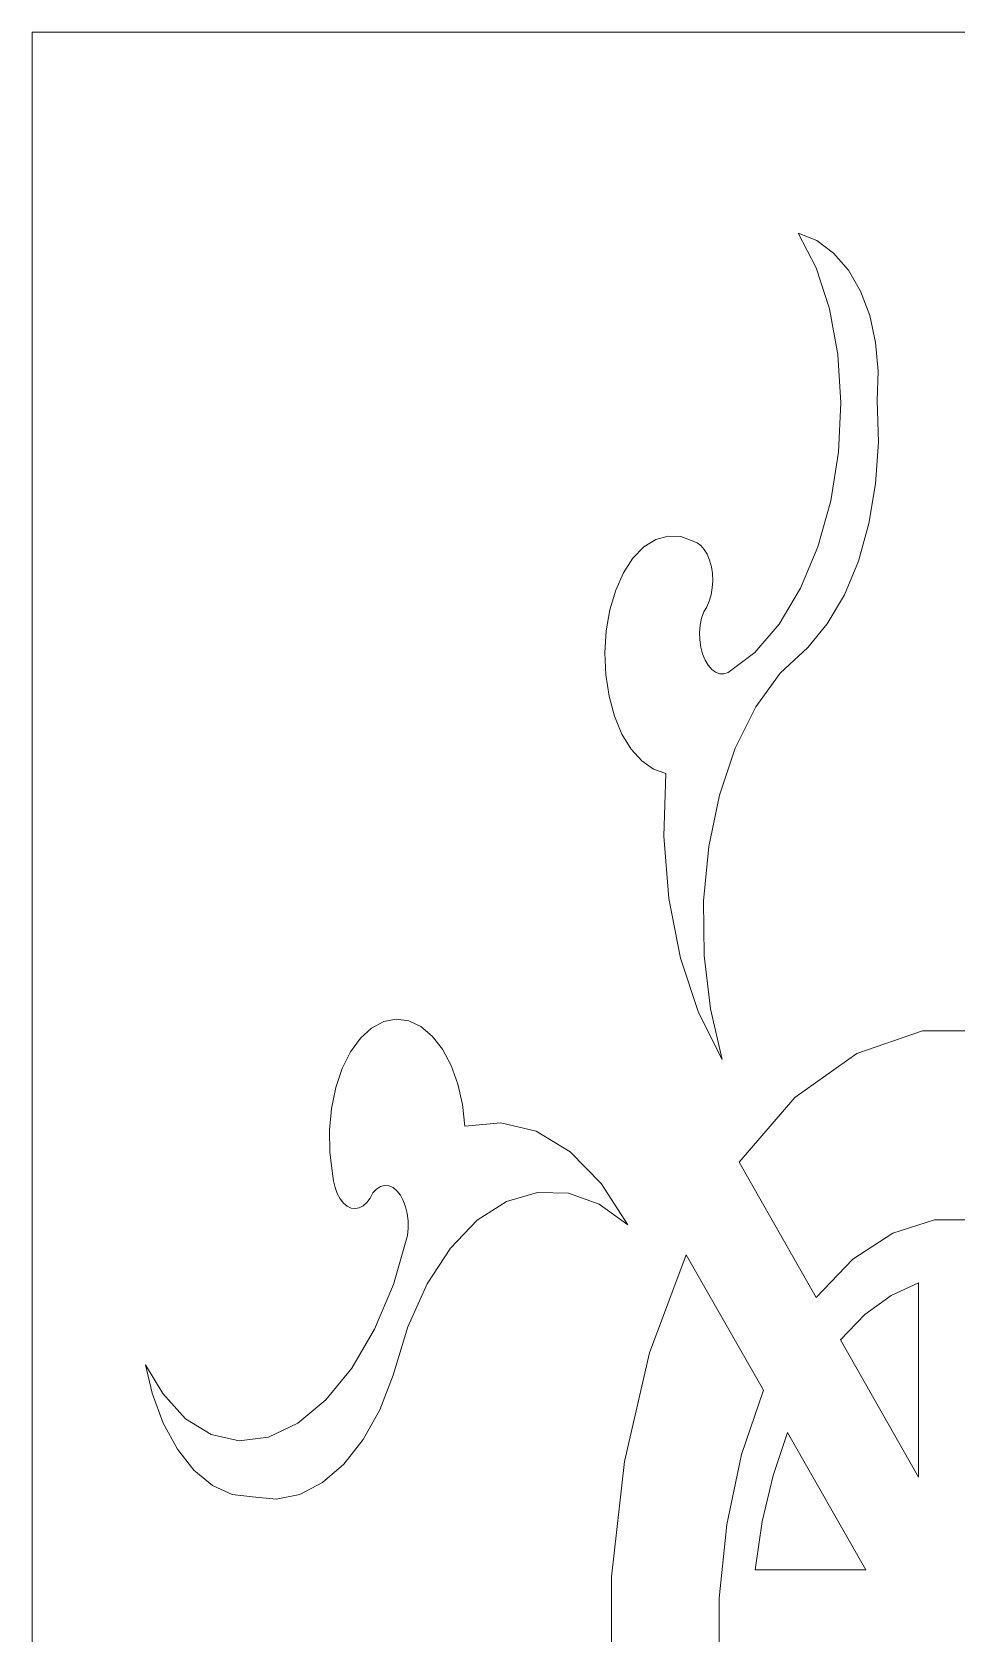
# Model space of a CAD drawing. Header units: centimetres. Extents: x -27 to -16.8, y -8.8 to 8.7.
# Drawn here: x -26.999 to -24.481, y -4.382 to -0.021 of the extents above; entities that cross this region are included whole.
import ezdxf

# ---------------------------------------------------------------- set-up
doc = ezdxf.new("R2010")
doc.units = ezdxf.units.CM
doc.header["$MEASUREMENT"] = 0
doc.layers.add('layer 1', color=7, linetype='Continuous')

msp = doc.modelspace()

# ---------------------------------------------------------------- linework, layer by layer
at = {"layer": 'layer 1', "color": 250, "lineweight": 20}
for points, knots in [([(-21.96271, -0.02098), (-21.96271, -0.02098), (-26.99913, -0.02098), (-26.99913, -0.02098), (-26.99913, -0.02098), (-26.99913, -0.02098), (-26.99912, -8.74231), (-26.99912, -8.74231), (-26.99912, -8.74231), (-26.99912, -8.74231), (-21.96271, -8.74231), (-21.96271, -8.74231), (-21.96271, -8.74231), (-21.96271, -8.74231), (-21.96271, -0.02098), (-21.96271, -0.02098)], [0, 0, 0, 0, 0.2, 0.2, 0.2, 0.2, 0.4, 0.4, 0.4, 0.4, 0.6, 0.6, 0.6, 0.6, 1, 1, 1, 1]), ([(-25.18477, -2.68974), (-25.18477, -2.68974), (-25.2338, -2.54175), (-25.2338, -2.54175), (-25.2338, -2.54175), (-25.2338, -2.54175), (-25.26562, -2.37992), (-25.26562, -2.37992), (-25.26562, -2.37992), (-25.26562, -2.37992), (-25.27893, -2.21029), (-25.27893, -2.21029), (-25.27893, -2.21029), (-25.27893, -2.21029), (-25.27335, -2.03894), (-25.27335, -2.03894), (-25.27335, -2.03894), (-25.27335, -2.03894), (-25.30708, -2.02769), (-25.30708, -2.02769), (-25.30708, -2.02769), (-25.30708, -2.02769), (-25.3389, -2.00519), (-25.3389, -2.00519), (-25.3389, -2.00519), (-25.3389, -2.00519), (-25.36789, -1.97317), (-25.36789, -1.97317), (-25.36789, -1.97317), (-25.36789, -1.97317), (-25.39298, -1.93206), (-25.39298, -1.93206), (-25.39298, -1.93206), (-25.39298, -1.93206), (-25.41325, -1.8836), (-25.41325, -1.8836), (-25.41325, -1.8836), (-25.41325, -1.8836), (-25.42817, -1.82907), (-25.42817, -1.82907), (-25.42817, -1.82907), (-25.42817, -1.82907), (-25.43704, -1.77109), (-25.43704, -1.77109), (-25.43704, -1.77109), (-25.43704, -1.77109), (-25.43964, -1.71094), (-25.43964, -1.71094), (-25.43964, -1.71094), (-25.43964, -1.71094), (-25.43589, -1.65123), (-25.43589, -1.65123), (-25.43589, -1.65123), (-25.43589, -1.65123), (-25.42595, -1.59368), (-25.42595, -1.59368), (-25.42595, -1.59368), (-25.42595, -1.59368), (-25.41004, -1.54046), (-25.41004, -1.54046), (-25.41004, -1.54046), (-25.41004, -1.54046), (-25.38885, -1.49286), (-25.38885, -1.49286), (-25.38885, -1.49286), (-25.38885, -1.49286), (-25.363, -1.45348), (-25.363, -1.45348), (-25.363, -1.45348), (-25.363, -1.45348), (-25.33339, -1.42276), (-25.33339, -1.42276), (-25.33339, -1.42276), (-25.33339, -1.42276), (-25.30119, -1.40242), (-25.30119, -1.40242), (-25.30119, -1.40242), (-25.30119, -1.40242), (-25.2673, -1.3929), (-25.2673, -1.3929), (-25.2673, -1.3929), (-25.2673, -1.3929), (-25.23304, -1.39463), (-25.23304, -1.39463), (-25.23304, -1.39463), (-25.23304, -1.39463), (-25.19945, -1.40718), (-25.19945, -1.40718), (-25.19945, -1.40718), (-25.19945, -1.40718), (-25.18859, -1.41107), (-25.18859, -1.41107), (-25.18859, -1.41107), (-25.18859, -1.41107), (-25.17827, -1.41843), (-25.17827, -1.41843), (-25.17827, -1.41843), (-25.17827, -1.41843), (-25.16886, -1.42925), (-25.16886, -1.42925), (-25.16886, -1.42925), (-25.16886, -1.42925), (-25.16083, -1.44266), (-25.16083, -1.44266), (-25.16083, -1.44266), (-25.16083, -1.44266), (-25.15425, -1.45867), (-25.15425, -1.45867), (-25.15425, -1.45867), (-25.15425, -1.45867), (-25.14943, -1.47641), (-25.14943, -1.47641), (-25.14943, -1.47641), (-25.14943, -1.47641), (-25.1466, -1.49502), (-25.1466, -1.49502), (-25.1466, -1.49502), (-25.1466, -1.49502), (-25.14576, -1.51449), (-25.14576, -1.51449), (-25.14576, -1.51449), (-25.14576, -1.51449), (-25.14698, -1.53396), (-25.14698, -1.53396), (-25.14698, -1.53396), (-25.14698, -1.53396), (-25.15019, -1.553), (-25.15019, -1.553), (-25.15019, -1.553), (-25.15019, -1.553), (-25.15524, -1.57031), (-25.15524, -1.57031), (-25.15524, -1.57031), (-25.15524, -1.57031), (-25.16213, -1.58589), (-25.16213, -1.58589), (-25.16213, -1.58589), (-25.16213, -1.58589), (-25.17046, -1.59887), (-25.17046, -1.59887), (-25.17046, -1.59887), (-25.17046, -1.59887), (-25.17612, -1.61661), (-25.17612, -1.61661), (-25.17612, -1.61661), (-25.17612, -1.61661), (-25.17987, -1.63565), (-25.17987, -1.63565), (-25.17987, -1.63565), (-25.17987, -1.63565), (-25.18148, -1.65556), (-25.18148, -1.65556), (-25.18148, -1.65556), (-25.18148, -1.65556), (-25.18094, -1.67589), (-25.18094, -1.67589), (-25.18094, -1.67589), (-25.18094, -1.67589), (-25.17819, -1.6958), (-25.17819, -1.6958), (-25.17819, -1.6958), (-25.17819, -1.6958), (-25.17345, -1.71397), (-25.17345, -1.71397), (-25.17345, -1.71397), (-25.17345, -1.71397), (-25.16679, -1.73085), (-25.16679, -1.73085), (-25.16679, -1.73085), (-25.16679, -1.73085), (-25.15845, -1.7447), (-25.15845, -1.7447), (-25.15845, -1.7447), (-25.15845, -1.7447), (-25.14874, -1.75595), (-25.14874, -1.75595), (-25.14874, -1.75595), (-25.14874, -1.75595), (-25.13811, -1.76374), (-25.13811, -1.76374), (-25.13811, -1.76374), (-25.13811, -1.76374), (-25.12678, -1.76763), (-25.12678, -1.76763), (-25.12678, -1.76763), (-25.12678, -1.76763), (-25.11523, -1.76806), (-25.11523, -1.76806), (-25.11523, -1.76806), (-25.11523, -1.76806), (-25.10384, -1.76417), (-25.10384, -1.76417), (-25.10384, -1.76417), (-25.10384, -1.76417), (-25.03124, -1.70965), (-25.03124, -1.70965), (-25.03124, -1.70965), (-25.03124, -1.70965), (-24.96477, -1.63262), (-24.96477, -1.63262), (-24.96477, -1.63262), (-24.96477, -1.63262), (-24.90671, -1.53526), (-24.90671, -1.53526), (-24.90671, -1.53526), (-24.90671, -1.53526), (-24.85944, -1.42232), (-24.85944, -1.42232), (-24.85944, -1.42232), (-24.85944, -1.42232), (-24.82456, -1.29727), (-24.82456, -1.29727), (-24.82456, -1.29727), (-24.82456, -1.29727), (-24.80345, -1.16486), (-24.80345, -1.16486), (-24.80345, -1.16486), (-24.80345, -1.16486), (-24.79695, -1.03072), (-24.79695, -1.03072), (-24.79695, -1.03072), (-24.79695, -1.03072), (-24.80513, -0.89874), (-24.80513, -0.89874), (-24.80513, -0.89874), (-24.80513, -0.89874), (-24.82793, -0.77455), (-24.82793, -0.77455), (-24.82793, -0.77455), (-24.82793, -0.77455), (-24.86426, -0.66291), (-24.86426, -0.66291), (-24.86426, -0.66291), (-24.86426, -0.66291), (-24.91291, -0.56815), (-24.91291, -0.56815), (-24.91291, -0.56815), (-24.91291, -0.56815), (-24.86265, -0.58849), (-24.86265, -0.58849), (-24.86265, -0.58849), (-24.86265, -0.58849), (-24.81676, -0.62267), (-24.81676, -0.62267), (-24.81676, -0.62267), (-24.81676, -0.62267), (-24.7766, -0.6694), (-24.7766, -0.6694), (-24.7766, -0.6694), (-24.7766, -0.6694), (-24.74348, -0.72652), (-24.74348, -0.72652), (-24.74348, -0.72652), (-24.74348, -0.72652), (-24.71846, -0.79273), (-24.71846, -0.79273), (-24.71846, -0.79273), (-24.71846, -0.79273), (-24.70232, -0.86629), (-24.70232, -0.86629), (-24.70232, -0.86629), (-24.70232, -0.86629), (-24.69567, -0.94418), (-24.69567, -0.94418), (-24.69567, -0.94418), (-24.69567, -0.94418), (-24.69858, -1.02423), (-24.69858, -1.02423), (-24.69858, -1.02423), (-24.69858, -1.02423), (-24.69498, -1.1376), (-24.69498, -1.1376), (-24.69498, -1.1376), (-24.69498, -1.1376), (-24.70248, -1.25054), (-24.70248, -1.25054), (-24.70248, -1.25054), (-24.70248, -1.25054), (-24.72084, -1.35915), (-24.72084, -1.35915), (-24.72084, -1.35915), (-24.72084, -1.35915), (-24.74944, -1.46127), (-24.74944, -1.46127), (-24.74944, -1.46127), (-24.74944, -1.46127), (-24.78746, -1.553), (-24.78746, -1.553), (-24.78746, -1.553), (-24.78746, -1.553), (-24.83389, -1.63219), (-24.83389, -1.63219), (-24.83389, -1.63219), (-24.83389, -1.63219), (-24.88728, -1.69623), (-24.88728, -1.69623), (-24.88728, -1.69623), (-24.88728, -1.69623), (-24.96232, -1.7659), (-24.96232, -1.7659), (-24.96232, -1.7659), (-24.96232, -1.7659), (-25.02887, -1.85807), (-25.02887, -1.85807), (-25.02887, -1.85807), (-25.02887, -1.85807), (-25.08464, -1.97057), (-25.08464, -1.97057), (-25.08464, -1.97057), (-25.08464, -1.97057), (-25.12778, -2.09865), (-25.12778, -2.09865), (-25.12778, -2.09865), (-25.12778, -2.09865), (-25.15685, -2.23842), (-25.15685, -2.23842), (-25.15685, -2.23842), (-25.15685, -2.23842), (-25.17092, -2.38554), (-25.17092, -2.38554), (-25.17092, -2.38554), (-25.17092, -2.38554), (-25.16939, -2.5344), (-25.16939, -2.5344), (-25.16939, -2.5344), (-25.16939, -2.5344), (-25.15233, -2.68022), (-25.15233, -2.68022), (-25.15233, -2.68022), (-25.15233, -2.68022), (-25.12044, -2.81826), (-25.12044, -2.81826), (-25.12044, -2.81826), (-25.12044, -2.81826), (-25.18477, -2.68974), (-25.18477, -2.68974)], [0, 0, 0, 0, 0.0117647, 0.0117647, 0.0117647, 0.0117647, 0.0235294, 0.0235294, 0.0235294, 0.0235294, 0.0352941, 0.0352941, 0.0352941, 0.0352941, 0.0470588, 0.0470588, 0.0470588, 0.0470588, 0.0588235, 0.0588235, 0.0588235, 0.0588235, 0.0705882, 0.0705882, 0.0705882, 0.0705882, 0.0823529, 0.0823529, 0.0823529, 0.0823529, 0.0941176, 0.0941176, 0.0941176, 0.0941176, 0.1058824, 0.1058824, 0.1058824, 0.1058824, 0.1176471, 0.1176471, 0.1176471, 0.1176471, 0.1294118, 0.1294118, 0.1294118, 0.1294118, 0.1411765, 0.1411765, 0.1411765, 0.1411765, 0.1529412, 0.1529412, 0.1529412, 0.1529412, 0.1647059, 0.1647059, 0.1647059, 0.1647059, 0.1764706, 0.1764706, 0.1764706, 0.1764706, 0.1882353, 0.1882353, 0.1882353, 0.1882353, 0.2, 0.2, 0.2, 0.2, 0.2117647, 0.2117647, 0.2117647, 0.2117647, 0.2235294, 0.2235294, 0.2235294, 0.2235294, 0.2352941, 0.2352941, 0.2352941, 0.2352941, 0.2470588, 0.2470588, 0.2470588, 0.2470588, 0.2588235, 0.2588235, 0.2588235, 0.2588235, 0.2705882, 0.2705882, 0.2705882, 0.2705882, 0.2823529, 0.2823529, 0.2823529, 0.2823529, 0.2941176, 0.2941176, 0.2941176, 0.2941176, 0.3058824, 0.3058824, 0.3058824, 0.3058824, 0.3176471, 0.3176471, 0.3176471, 0.3176471, 0.3294118, 0.3294118, 0.3294118, 0.3294118, 0.3411765, 0.3411765, 0.3411765, 0.3411765, 0.3529412, 0.3529412, 0.3529412, 0.3529412, 0.3647059, 0.3647059, 0.3647059, 0.3647059, 0.3764706, 0.3764706, 0.3764706, 0.3764706, 0.3882353, 0.3882353, 0.3882353, 0.3882353, 0.4, 0.4, 0.4, 0.4, 0.4117647, 0.4117647, 0.4117647, 0.4117647, 0.4235294, 0.4235294, 0.4235294, 0.4235294, 0.4352941, 0.4352941, 0.4352941, 0.4352941, 0.4470588, 0.4470588, 0.4470588, 0.4470588, 0.4588235, 0.4588235, 0.4588235, 0.4588235, 0.4705882, 0.4705882, 0.4705882, 0.4705882, 0.4823529, 0.4823529, 0.4823529, 0.4823529, 0.4941176, 0.4941176, 0.4941176, 0.4941176, 0.5058824, 0.5058824, 0.5058824, 0.5058824, 0.5176471, 0.5176471, 0.5176471, 0.5176471, 0.5294118, 0.5294118, 0.5294118, 0.5294118, 0.5411765, 0.5411765, 0.5411765, 0.5411765, 0.5529412, 0.5529412, 0.5529412, 0.5529412, 0.5647059, 0.5647059, 0.5647059, 0.5647059, 0.5764706, 0.5764706, 0.5764706, 0.5764706, 0.5882353, 0.5882353, 0.5882353, 0.5882353, 0.6, 0.6, 0.6, 0.6, 0.6117647, 0.6117647, 0.6117647, 0.6117647, 0.6235294, 0.6235294, 0.6235294, 0.6235294, 0.6352941, 0.6352941, 0.6352941, 0.6352941, 0.6470588, 0.6470588, 0.6470588, 0.6470588, 0.6588235, 0.6588235, 0.6588235, 0.6588235, 0.6705882, 0.6705882, 0.6705882, 0.6705882, 0.6823529, 0.6823529, 0.6823529, 0.6823529, 0.6941176, 0.6941176, 0.6941176, 0.6941176, 0.7058824, 0.7058824, 0.7058824, 0.7058824, 0.7176471, 0.7176471, 0.7176471, 0.7176471, 0.7294118, 0.7294118, 0.7294118, 0.7294118, 0.7411765, 0.7411765, 0.7411765, 0.7411765, 0.7529412, 0.7529412, 0.7529412, 0.7529412, 0.7647059, 0.7647059, 0.7647059, 0.7647059, 0.7764706, 0.7764706, 0.7764706, 0.7764706, 0.7882353, 0.7882353, 0.7882353, 0.7882353, 0.8, 0.8, 0.8, 0.8, 0.8117647, 0.8117647, 0.8117647, 0.8117647, 0.8235294, 0.8235294, 0.8235294, 0.8235294, 0.8352941, 0.8352941, 0.8352941, 0.8352941, 0.8470588, 0.8470588, 0.8470588, 0.8470588, 0.8588235, 0.8588235, 0.8588235, 0.8588235, 0.8705882, 0.8705882, 0.8705882, 0.8705882, 0.8823529, 0.8823529, 0.8823529, 0.8823529, 0.8941176, 0.8941176, 0.8941176, 0.8941176, 0.9058824, 0.9058824, 0.9058824, 0.9058824, 0.9176471, 0.9176471, 0.9176471, 0.9176471, 0.9294118, 0.9294118, 0.9294118, 0.9294118, 0.9411765, 0.9411765, 0.9411765, 0.9411765, 0.9529412, 0.9529412, 0.9529412, 0.9529412, 0.9647059, 0.9647059, 0.9647059, 0.9647059, 0.9764706, 0.9764706, 0.9764706, 0.9764706, 1, 1, 1, 1]), ([(-26.05251, -3.77109), (-26.05251, -3.77109), (-26.09764, -3.85244), (-26.09764, -3.85244), (-26.09764, -3.85244), (-26.09764, -3.85244), (-26.14988, -3.91951), (-26.14988, -3.91951), (-26.14988, -3.91951), (-26.14988, -3.91951), (-26.20794, -3.9697), (-26.20794, -3.9697), (-26.20794, -3.9697), (-26.20794, -3.9697), (-26.26998, -4.00172), (-26.26998, -4.00172), (-26.26998, -4.00172), (-26.26998, -4.00172), (-26.33423, -4.0147), (-26.33423, -4.0147), (-26.33423, -4.0147), (-26.33423, -4.0147), (-26.39887, -4.00865), (-26.39887, -4.00865), (-26.39887, -4.00865), (-26.39887, -4.00865), (-26.45433, -4.00172), (-26.45433, -4.00172), (-26.45433, -4.00172), (-26.45433, -4.00172), (-26.5081, -3.97706), (-26.5081, -3.97706), (-26.5081, -3.97706), (-26.5081, -3.97706), (-26.55836, -3.93552), (-26.55836, -3.93552), (-26.55836, -3.93552), (-26.55836, -3.93552), (-26.60349, -3.87883), (-26.60349, -3.87883), (-26.60349, -3.87883), (-26.60349, -3.87883), (-26.64181, -3.80787), (-26.64181, -3.80787), (-26.64181, -3.80787), (-26.64181, -3.80787), (-26.6721, -3.72608), (-26.6721, -3.72608), (-26.6721, -3.72608), (-26.6721, -3.72608), (-26.68977, -3.64863), (-26.68977, -3.64863), (-26.68977, -3.64863), (-26.68977, -3.64863), (-26.64296, -3.72695), (-26.64296, -3.72695), (-26.64296, -3.72695), (-26.64296, -3.72695), (-26.58146, -3.79575), (-26.58146, -3.79575), (-26.58146, -3.79575), (-26.58146, -3.79575), (-26.51116, -3.83902), (-26.51116, -3.83902), (-26.51116, -3.83902), (-26.51116, -3.83902), (-26.43482, -3.8559), (-26.43482, -3.8559), (-26.43482, -3.8559), (-26.43482, -3.8559), (-26.35535, -3.84551), (-26.35535, -3.84551), (-26.35535, -3.84551), (-26.35535, -3.84551), (-26.27579, -3.80787), (-26.27579, -3.80787), (-26.27579, -3.80787), (-26.27579, -3.80787), (-26.19915, -3.74469), (-26.19915, -3.74469), (-26.19915, -3.74469), (-26.19915, -3.74469), (-26.12847, -3.65815), (-26.12847, -3.65815), (-26.12847, -3.65815), (-26.12847, -3.65815), (-26.06635, -3.55213), (-26.06635, -3.55213), (-26.06635, -3.55213), (-26.06635, -3.55213), (-26.01533, -3.43011), (-26.01533, -3.43011), (-26.01533, -3.43011), (-26.01533, -3.43011), (-25.97716, -3.29727), (-25.97716, -3.29727), (-25.97716, -3.29727), (-25.97716, -3.29727), (-25.97517, -3.27736), (-25.97517, -3.27736), (-25.97517, -3.27736), (-25.97517, -3.27736), (-25.97533, -3.25702), (-25.97533, -3.25702), (-25.97533, -3.25702), (-25.97533, -3.25702), (-25.97762, -3.23712), (-25.97762, -3.23712), (-25.97762, -3.23712), (-25.97762, -3.23712), (-25.98198, -3.21851), (-25.98198, -3.21851), (-25.98198, -3.21851), (-25.98198, -3.21851), (-25.98833, -3.20164), (-25.98833, -3.20164), (-25.98833, -3.20164), (-25.98833, -3.20164), (-25.99636, -3.18692), (-25.99636, -3.18692), (-25.99636, -3.18692), (-25.99636, -3.18692), (-26.00577, -3.17524), (-26.00577, -3.17524), (-26.00577, -3.17524), (-26.00577, -3.17524), (-26.01633, -3.16659), (-26.01633, -3.16659), (-26.01633, -3.16659), (-26.01633, -3.16659), (-26.02757, -3.16183), (-26.02757, -3.16183), (-26.02757, -3.16183), (-26.02757, -3.16183), (-26.03912, -3.16096), (-26.03912, -3.16096), (-26.03912, -3.16096), (-26.03912, -3.16096), (-26.05052, -3.16399), (-26.05052, -3.16399), (-26.05052, -3.16399), (-26.05052, -3.16399), (-26.06146, -3.17048), (-26.06146, -3.17048), (-26.06146, -3.17048), (-26.06146, -3.17048), (-26.07148, -3.18043), (-26.07148, -3.18043), (-26.07148, -3.18043), (-26.07148, -3.18043), (-26.0789, -3.19515), (-26.0789, -3.19515), (-26.0789, -3.19515), (-26.0789, -3.19515), (-26.08777, -3.20683), (-26.08777, -3.20683), (-26.08777, -3.20683), (-26.08777, -3.20683), (-26.09764, -3.21592), (-26.09764, -3.21592), (-26.09764, -3.21592), (-26.09764, -3.21592), (-26.10835, -3.22154), (-26.10835, -3.22154), (-26.10835, -3.22154), (-26.10835, -3.22154), (-26.11944, -3.22371), (-26.11944, -3.22371), (-26.11944, -3.22371), (-26.11944, -3.22371), (-26.13053, -3.22241), (-26.13053, -3.22241), (-26.13053, -3.22241), (-26.13053, -3.22241), (-26.14132, -3.21721), (-26.14132, -3.21721), (-26.14132, -3.21721), (-26.14132, -3.21721), (-26.15141, -3.20899), (-26.15141, -3.20899), (-26.15141, -3.20899), (-26.15141, -3.20899), (-26.16044, -3.19731), (-26.16044, -3.19731), (-26.16044, -3.19731), (-26.16044, -3.19731), (-26.16809, -3.18303), (-26.16809, -3.18303), (-26.16809, -3.18303), (-26.16809, -3.18303), (-26.17421, -3.16659), (-26.17421, -3.16659), (-26.17421, -3.16659), (-26.17421, -3.16659), (-26.17842, -3.14841), (-26.17842, -3.14841), (-26.17842, -3.14841), (-26.17842, -3.14841), (-26.18071, -3.12937), (-26.18071, -3.12937), (-26.18071, -3.12937), (-26.18071, -3.12937), (-26.18798, -3.07053), (-26.18798, -3.07053), (-26.18798, -3.07053), (-26.18798, -3.07053), (-26.18882, -3.01038), (-26.18882, -3.01038), (-26.18882, -3.01038), (-26.18882, -3.01038), (-26.18339, -2.9511), (-26.18339, -2.9511), (-26.18339, -2.9511), (-26.18339, -2.9511), (-26.17176, -2.89441), (-26.17176, -2.89441), (-26.17176, -2.89441), (-26.17176, -2.89441), (-26.15432, -2.84249), (-26.15432, -2.84249), (-26.15432, -2.84249), (-26.15432, -2.84249), (-26.13176, -2.79705), (-26.13176, -2.79705), (-26.13176, -2.79705), (-26.13176, -2.79705), (-26.10483, -2.75984), (-26.10483, -2.75984), (-26.10483, -2.75984), (-26.10483, -2.75984), (-26.07446, -2.73215), (-26.07446, -2.73215), (-26.07446, -2.73215), (-26.07446, -2.73215), (-26.04165, -2.7144), (-26.04165, -2.7144), (-26.04165, -2.7144), (-26.04165, -2.7144), (-26.00753, -2.70791), (-26.00753, -2.70791), (-26.00753, -2.70791), (-26.00753, -2.70791), (-25.97334, -2.71224), (-25.97334, -2.71224), (-25.97334, -2.71224), (-25.97334, -2.71224), (-25.94022, -2.72825), (-25.94022, -2.72825), (-25.94022, -2.72825), (-25.94022, -2.72825), (-25.90931, -2.75421), (-25.90931, -2.75421), (-25.90931, -2.75421), (-25.90931, -2.75421), (-25.8817, -2.7897), (-25.8817, -2.7897), (-25.8817, -2.7897), (-25.8817, -2.7897), (-25.85829, -2.83383), (-25.85829, -2.83383), (-25.85829, -2.83383), (-25.85829, -2.83383), (-25.83993, -2.88489), (-25.83993, -2.88489), (-25.83993, -2.88489), (-25.83993, -2.88489), (-25.82723, -2.94071), (-25.82723, -2.94071), (-25.82723, -2.94071), (-25.82723, -2.94071), (-25.82066, -2.99956), (-25.82066, -2.99956), (-25.82066, -2.99956), (-25.82066, -2.99956), (-25.7232, -2.99004), (-25.7232, -2.99004), (-25.7232, -2.99004), (-25.7232, -2.99004), (-25.62659, -3.01341), (-25.62659, -3.01341), (-25.62659, -3.01341), (-25.62659, -3.01341), (-25.53434, -3.06923), (-25.53434, -3.06923), (-25.53434, -3.06923), (-25.53434, -3.06923), (-25.45004, -3.15534), (-25.45004, -3.15534), (-25.45004, -3.15534), (-25.45004, -3.15534), (-25.37676, -3.26827), (-25.37676, -3.26827), (-25.37676, -3.26827), (-25.37676, -3.26827), (-25.45532, -3.21202), (-25.45532, -3.21202), (-25.45532, -3.21202), (-25.45532, -3.21202), (-25.53847, -3.18217), (-25.53847, -3.18217), (-25.53847, -3.18217), (-25.53847, -3.18217), (-25.6233, -3.17957), (-25.6233, -3.17957), (-25.6233, -3.17957), (-25.6233, -3.17957), (-25.70699, -3.20423), (-25.70699, -3.20423), (-25.70699, -3.20423), (-25.70699, -3.20423), (-25.78677, -3.25529), (-25.78677, -3.25529), (-25.78677, -3.25529), (-25.78677, -3.25529), (-25.85982, -3.33102), (-25.85982, -3.33102), (-25.85982, -3.33102), (-25.85982, -3.33102), (-25.92377, -3.42881), (-25.92377, -3.42881), (-25.92377, -3.42881), (-25.92377, -3.42881), (-25.9764, -3.54564), (-25.9764, -3.54564), (-25.9764, -3.54564), (-25.9764, -3.54564), (-26.01602, -3.67719), (-26.01602, -3.67719), (-26.01602, -3.67719), (-26.01602, -3.67719), (-26.05251, -3.77109), (-26.05251, -3.77109)], [0, 0, 0, 0, 0.0119048, 0.0119048, 0.0119048, 0.0119048, 0.0238095, 0.0238095, 0.0238095, 0.0238095, 0.0357143, 0.0357143, 0.0357143, 0.0357143, 0.047619, 0.047619, 0.047619, 0.047619, 0.0595238, 0.0595238, 0.0595238, 0.0595238, 0.0714286, 0.0714286, 0.0714286, 0.0714286, 0.0833333, 0.0833333, 0.0833333, 0.0833333, 0.0952381, 0.0952381, 0.0952381, 0.0952381, 0.1071429, 0.1071429, 0.1071429, 0.1071429, 0.1190476, 0.1190476, 0.1190476, 0.1190476, 0.1309524, 0.1309524, 0.1309524, 0.1309524, 0.1428571, 0.1428571, 0.1428571, 0.1428571, 0.1547619, 0.1547619, 0.1547619, 0.1547619, 0.1666667, 0.1666667, 0.1666667, 0.1666667, 0.1785714, 0.1785714, 0.1785714, 0.1785714, 0.1904762, 0.1904762, 0.1904762, 0.1904762, 0.202381, 0.202381, 0.202381, 0.202381, 0.2142857, 0.2142857, 0.2142857, 0.2142857, 0.2261905, 0.2261905, 0.2261905, 0.2261905, 0.2380952, 0.2380952, 0.2380952, 0.2380952, 0.25, 0.25, 0.25, 0.25, 0.2619048, 0.2619048, 0.2619048, 0.2619048, 0.2738095, 0.2738095, 0.2738095, 0.2738095, 0.2857143, 0.2857143, 0.2857143, 0.2857143, 0.297619, 0.297619, 0.297619, 0.297619, 0.3095238, 0.3095238, 0.3095238, 0.3095238, 0.3214286, 0.3214286, 0.3214286, 0.3214286, 0.3333333, 0.3333333, 0.3333333, 0.3333333, 0.3452381, 0.3452381, 0.3452381, 0.3452381, 0.3571429, 0.3571429, 0.3571429, 0.3571429, 0.3690476, 0.3690476, 0.3690476, 0.3690476, 0.3809524, 0.3809524, 0.3809524, 0.3809524, 0.3928571, 0.3928571, 0.3928571, 0.3928571, 0.4047619, 0.4047619, 0.4047619, 0.4047619, 0.4166667, 0.4166667, 0.4166667, 0.4166667, 0.4285714, 0.4285714, 0.4285714, 0.4285714, 0.4404762, 0.4404762, 0.4404762, 0.4404762, 0.452381, 0.452381, 0.452381, 0.452381, 0.4642857, 0.4642857, 0.4642857, 0.4642857, 0.4761905, 0.4761905, 0.4761905, 0.4761905, 0.4880952, 0.4880952, 0.4880952, 0.4880952, 0.5, 0.5, 0.5, 0.5, 0.5119048, 0.5119048, 0.5119048, 0.5119048, 0.5238095, 0.5238095, 0.5238095, 0.5238095, 0.5357143, 0.5357143, 0.5357143, 0.5357143, 0.547619, 0.547619, 0.547619, 0.547619, 0.5595238, 0.5595238, 0.5595238, 0.5595238, 0.5714286, 0.5714286, 0.5714286, 0.5714286, 0.5833333, 0.5833333, 0.5833333, 0.5833333, 0.5952381, 0.5952381, 0.5952381, 0.5952381, 0.6071429, 0.6071429, 0.6071429, 0.6071429, 0.6190476, 0.6190476, 0.6190476, 0.6190476, 0.6309524, 0.6309524, 0.6309524, 0.6309524, 0.6428571, 0.6428571, 0.6428571, 0.6428571, 0.6547619, 0.6547619, 0.6547619, 0.6547619, 0.6666667, 0.6666667, 0.6666667, 0.6666667, 0.6785714, 0.6785714, 0.6785714, 0.6785714, 0.6904762, 0.6904762, 0.6904762, 0.6904762, 0.702381, 0.702381, 0.702381, 0.702381, 0.7142857, 0.7142857, 0.7142857, 0.7142857, 0.7261905, 0.7261905, 0.7261905, 0.7261905, 0.7380952, 0.7380952, 0.7380952, 0.7380952, 0.75, 0.75, 0.75, 0.75, 0.7619048, 0.7619048, 0.7619048, 0.7619048, 0.7738095, 0.7738095, 0.7738095, 0.7738095, 0.7857143, 0.7857143, 0.7857143, 0.7857143, 0.797619, 0.797619, 0.797619, 0.797619, 0.8095238, 0.8095238, 0.8095238, 0.8095238, 0.8214286, 0.8214286, 0.8214286, 0.8214286, 0.8333333, 0.8333333, 0.8333333, 0.8333333, 0.8452381, 0.8452381, 0.8452381, 0.8452381, 0.8571429, 0.8571429, 0.8571429, 0.8571429, 0.8690476, 0.8690476, 0.8690476, 0.8690476, 0.8809524, 0.8809524, 0.8809524, 0.8809524, 0.8928571, 0.8928571, 0.8928571, 0.8928571, 0.9047619, 0.9047619, 0.9047619, 0.9047619, 0.9166667, 0.9166667, 0.9166667, 0.9166667, 0.9285714, 0.9285714, 0.9285714, 0.9285714, 0.9404762, 0.9404762, 0.9404762, 0.9404762, 0.952381, 0.952381, 0.952381, 0.952381, 0.9642857, 0.9642857, 0.9642857, 0.9642857, 0.9761905, 0.9761905, 0.9761905, 0.9761905, 1, 1, 1, 1]), ([(-24.20335, -3.36174), (-24.20335, -3.36174), (-24.10384, -3.46603), (-24.10384, -3.46603), (-24.10384, -3.46603), (-24.10384, -3.46603), (-23.89363, -3.09692), (-23.89363, -3.09692), (-23.89363, -3.09692), (-23.89363, -3.09692), (-24.04578, -2.92167), (-24.04578, -2.92167), (-24.04578, -2.92167), (-24.04578, -2.92167), (-24.21429, -2.80138), (-24.21429, -2.80138), (-24.21429, -2.80138), (-24.21429, -2.80138), (-24.39291, -2.73993), (-24.39291, -2.73993), (-24.39291, -2.73993), (-24.39291, -2.73993), (-24.57488, -2.73993), (-24.57488, -2.73993), (-24.57488, -2.73993), (-24.57488, -2.73993), (-24.7535, -2.80138), (-24.7535, -2.80138), (-24.7535, -2.80138), (-24.7535, -2.80138), (-24.92209, -2.92167), (-24.92209, -2.92167), (-24.92209, -2.92167), (-24.92209, -2.92167), (-25.07423, -3.09692), (-25.07423, -3.09692), (-25.07423, -3.09692), (-25.07423, -3.09692), (-24.86403, -3.46603), (-24.86403, -3.46603), (-24.86403, -3.46603), (-24.86403, -3.46603), (-24.76451, -3.36174), (-24.76451, -3.36174), (-24.76451, -3.36174), (-24.76451, -3.36174), (-24.65597, -3.29034), (-24.65597, -3.29034), (-24.65597, -3.29034), (-24.65597, -3.29034), (-24.54192, -3.254), (-24.54192, -3.254), (-24.54192, -3.254), (-24.54192, -3.254), (-24.42595, -3.254), (-24.42595, -3.254), (-24.42595, -3.254), (-24.42595, -3.254), (-24.3119, -3.29034), (-24.3119, -3.29034), (-24.3119, -3.29034), (-24.3119, -3.29034), (-24.20335, -3.36174), (-24.20335, -3.36174)], [0, 0, 0, 0, 0.0588235, 0.0588235, 0.0588235, 0.0588235, 0.1176471, 0.1176471, 0.1176471, 0.1176471, 0.1764706, 0.1764706, 0.1764706, 0.1764706, 0.2352941, 0.2352941, 0.2352941, 0.2352941, 0.2941176, 0.2941176, 0.2941176, 0.2941176, 0.3529412, 0.3529412, 0.3529412, 0.3529412, 0.4117647, 0.4117647, 0.4117647, 0.4117647, 0.4705882, 0.4705882, 0.4705882, 0.4705882, 0.5294118, 0.5294118, 0.5294118, 0.5294118, 0.5882353, 0.5882353, 0.5882353, 0.5882353, 0.6470588, 0.6470588, 0.6470588, 0.6470588, 0.7058824, 0.7058824, 0.7058824, 0.7058824, 0.7647059, 0.7647059, 0.7647059, 0.7647059, 0.8235294, 0.8235294, 0.8235294, 0.8235294, 0.8823529, 0.8823529, 0.8823529, 0.8823529, 1, 1, 1, 1]), ([(-25.06719, -4.87797), (-25.06719, -4.87797), (-25.10781, -4.68714), (-25.10781, -4.68714), (-25.10781, -4.68714), (-25.10781, -4.68714), (-25.12854, -4.48723), (-25.12854, -4.48723), (-25.12854, -4.48723), (-25.12854, -4.48723), (-25.12854, -4.28385), (-25.12854, -4.28385), (-25.12854, -4.28385), (-25.12854, -4.28385), (-25.10781, -4.08351), (-25.10781, -4.08351), (-25.10781, -4.08351), (-25.10781, -4.08351), (-25.06719, -3.89311), (-25.06719, -3.89311), (-25.06719, -3.89311), (-25.06719, -3.89311), (-25.00776, -3.7183), (-25.00776, -3.7183), (-25.00776, -3.7183), (-25.00776, -3.7183), (-25.21796, -3.34919), (-25.21796, -3.34919), (-25.21796, -3.34919), (-25.21796, -3.34919), (-25.31779, -3.61618), (-25.31779, -3.61618), (-25.31779, -3.61618), (-25.31779, -3.61618), (-25.38648, -3.91215), (-25.38648, -3.91215), (-25.38648, -3.91215), (-25.38648, -3.91215), (-25.42151, -4.22587), (-25.42151, -4.22587), (-25.42151, -4.22587), (-25.42151, -4.22587), (-25.42151, -4.54521), (-25.42151, -4.54521), (-25.42151, -4.54521), (-25.42151, -4.54521), (-25.38648, -4.85849), (-25.38648, -4.85849), (-25.38648, -4.85849), (-25.38648, -4.85849), (-25.31779, -5.15447), (-25.31779, -5.15447), (-25.31779, -5.15447), (-25.31779, -5.15447), (-25.22263, -5.40897), (-25.22263, -5.40897), (-25.22263, -5.40897), (-25.22263, -5.40897), (-25.01204, -5.03893), (-25.01204, -5.03893), (-25.01204, -5.03893), (-25.01204, -5.03893), (-25.06719, -4.87797), (-25.06719, -4.87797)], [0, 0, 0, 0, 0.0588235, 0.0588235, 0.0588235, 0.0588235, 0.1176471, 0.1176471, 0.1176471, 0.1176471, 0.1764706, 0.1764706, 0.1764706, 0.1764706, 0.2352941, 0.2352941, 0.2352941, 0.2352941, 0.2941176, 0.2941176, 0.2941176, 0.2941176, 0.3529412, 0.3529412, 0.3529412, 0.3529412, 0.4117647, 0.4117647, 0.4117647, 0.4117647, 0.4705882, 0.4705882, 0.4705882, 0.4705882, 0.5294118, 0.5294118, 0.5294118, 0.5294118, 0.5882353, 0.5882353, 0.5882353, 0.5882353, 0.6470588, 0.6470588, 0.6470588, 0.6470588, 0.7058824, 0.7058824, 0.7058824, 0.7058824, 0.7647059, 0.7647059, 0.7647059, 0.7647059, 0.8235294, 0.8235294, 0.8235294, 0.8235294, 0.8823529, 0.8823529, 0.8823529, 0.8823529, 1, 1, 1, 1]), ([(-24.7984, -3.58113), (-24.7984, -3.58113), (-24.58559, -3.95456), (-24.58559, -3.95456), (-24.58559, -3.95456), (-24.58559, -3.95456), (-24.58559, -3.42622), (-24.58559, -3.42622), (-24.58559, -3.42622), (-24.58559, -3.42622), (-24.6604, -3.4604), (-24.6604, -3.4604), (-24.6604, -3.4604), (-24.6604, -3.4604), (-24.73177, -3.51232), (-24.73177, -3.51232), (-24.73177, -3.51232), (-24.73177, -3.51232), (-24.7984, -3.58113), (-24.7984, -3.58113)], [0, 0, 0, 0, 0.1666667, 0.1666667, 0.1666667, 0.1666667, 0.3333333, 0.3333333, 0.3333333, 0.3333333, 0.5, 0.5, 0.5, 0.5, 0.6666667, 0.6666667, 0.6666667, 0.6666667, 1, 1, 1, 1]), ([(-24.72932, -4.20683), (-24.72932, -4.20683), (-24.94213, -3.8334), (-24.94213, -3.8334), (-24.94213, -3.8334), (-24.94213, -3.8334), (-24.98129, -3.95023), (-24.98129, -3.95023), (-24.98129, -3.95023), (-24.98129, -3.95023), (-25.0109, -4.07572), (-25.0109, -4.07572), (-25.0109, -4.07572), (-25.0109, -4.07572), (-25.03025, -4.20683), (-25.03025, -4.20683), (-25.03025, -4.20683), (-25.03025, -4.20683), (-24.72932, -4.20683), (-24.72932, -4.20683)], [0, 0, 0, 0, 0.1666667, 0.1666667, 0.1666667, 0.1666667, 0.3333333, 0.3333333, 0.3333333, 0.3333333, 0.5, 0.5, 0.5, 0.5, 0.6666667, 0.6666667, 0.6666667, 0.6666667, 1, 1, 1, 1])]:
    msp.add_open_spline(points, degree=3, knots=knots, dxfattribs=at)

doc.saveas('drawing.dxf')
